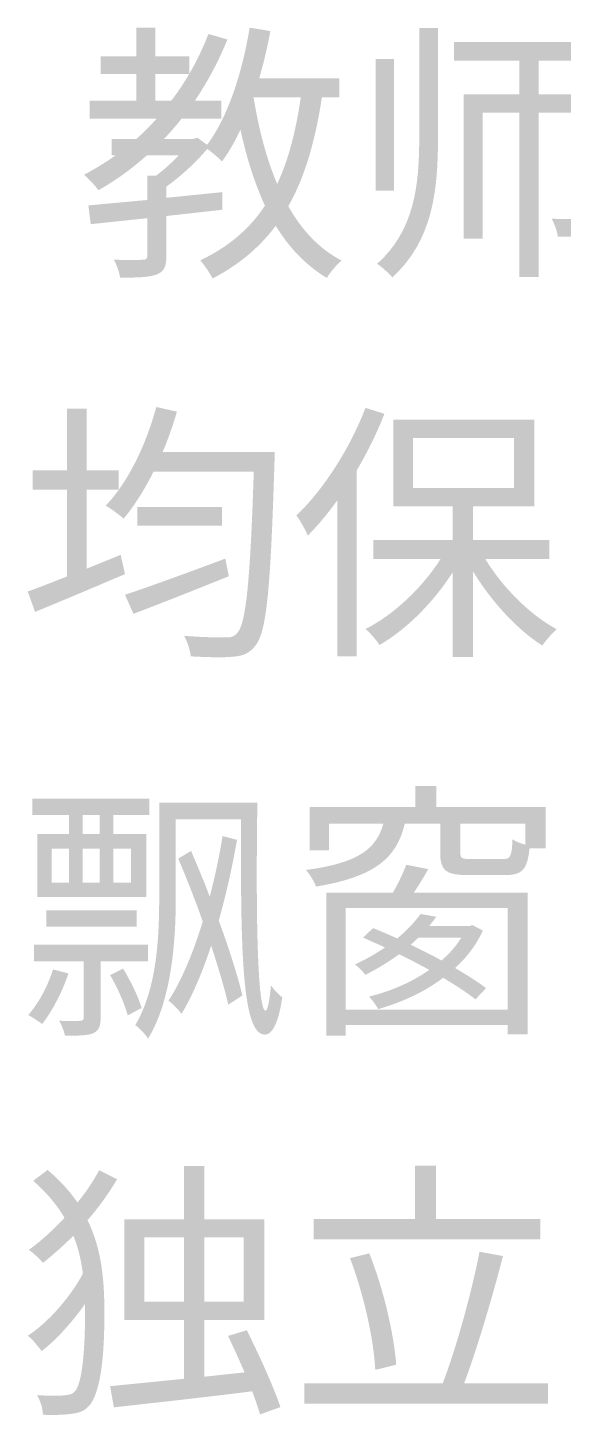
# Model space of a CAD drawing. Header units: millimetres. Extents: x -4600 to 229000, y -4300 to 19460.
# Drawn here: x 60884 to 61449, y 12172 to 13636 of the extents above; entities that cross this region are included whole.
import ezdxf

# ---------------------------------------------------------------- set-up
doc = ezdxf.new("R2010")
doc.units = ezdxf.units.MM
doc.header["$LTSCALE"] = 100
doc.layers.add('A-NOTE', color=7, linetype='Continuous', lineweight=18)

# ---------------------------------------------------------------- blocks, each defined once
blk = doc.blocks.new('A02_SHEET')
at = {"layer": 'A-NOTE'}
h = blk.add_hatch(color=256, dxfattribs=at)
edge = h.paths.add_edge_path()
edge.add_spline(control_points=[(21117.9, 13635.7), (21109.9, 13588.1), (21095.3, 13542), (21073, 13512.2)], knot_values=[0, 0, 0, 0, 1, 1, 1, 1], degree=3, periodic=0)
edge.add_line((21073, 13512.2), (21062.9, 13519.6))
edge.add_line((21062.9, 13519.6), (21058.6, 13518.5))
edge.add_line((21058.6, 13518.5), (21027.7, 13518.5))
edge.add_spline(control_points=[(21027.7, 13518.5), (21034, 13525.4), (21040.3, 13532.2), (21046, 13539.7)], knot_values=[0, 0, 0, 0, 1, 1, 1, 1], degree=3, periodic=0)
edge.add_line((21046, 13539.7), (21088.1, 13539.7))
edge.add_line((21088.1, 13539.7), (21088.1, 13558.6))
edge.add_line((21088.1, 13558.6), (21060.1, 13558.6))
edge.add_spline(control_points=[(21060.1, 13558.6), (21073.2, 13578.4), (21085, 13599.8), (21094.4, 13623.3)], knot_values=[0, 0, 0, 0, 1, 1, 1, 1], degree=3, periodic=0)
edge.add_line((21094.4, 13623.3), (21074.4, 13629.1))
edge.add_spline(control_points=[(21074.4, 13629.1), (21068.7, 13614.5), (21062.1, 13600.4), (21054.3, 13587.2)], knot_values=[0, 0, 0, 0, 1, 1, 1, 1], degree=3, periodic=0)
edge.add_line((21054.3, 13587.2), (21054.3, 13605.6))
edge.add_line((21054.3, 13605.6), (21018.5, 13605.6))
edge.add_line((21018.5, 13605.6), (21018.5, 13635.7))
edge.add_line((21018.5, 13635.7), (20998.5, 13635.7))
edge.add_line((20998.5, 13635.7), (20998.5, 13605.6))
edge.add_line((20998.5, 13605.6), (20960.7, 13605.6))
edge.add_line((20960.7, 13605.6), (20960.7, 13587))
edge.add_line((20960.7, 13587), (20998.5, 13587))
edge.add_line((20998.5, 13587), (20998.5, 13558.6))
edge.add_line((20998.5, 13558.6), (20949.2, 13558.6))
edge.add_line((20949.2, 13558.6), (20949.2, 13539.7))
edge.add_line((20949.2, 13539.7), (21019.7, 13539.7))
edge.add_spline(control_points=[(21019.7, 13539.7), (21013.1, 13532.2), (21005.9, 13525.1), (20998.5, 13518.5)], knot_values=[0, 0, 0, 0, 1, 1, 1, 1], degree=3, periodic=0)
edge.add_line((20998.5, 13518.5), (20972.4, 13518.5))
edge.add_line((20972.4, 13518.5), (20972.4, 13501))
edge.add_line((20972.4, 13501), (20976.4, 13501))
edge.add_spline(control_points=[(20976.4, 13501), (20965.8, 13493.6), (20954.9, 13486.7), (20943.2, 13480.7)], knot_values=[0, 0, 0, 0, 1, 1, 1, 1], degree=3, periodic=0)
edge.add_spline(control_points=[(20943.2, 13480.7), (20947.8, 13476.7), (20955.5, 13468.6), (20958.4, 13464.3)], knot_values=[0, 0, 0, 0, 1, 1, 1, 1], degree=3, periodic=0)
edge.add_spline(control_points=[(20958.4, 13464.3), (20976.7, 13474.6), (20993.6, 13487), (21009.4, 13501)], knot_values=[0, 0, 0, 0, 1, 1, 1, 1], degree=3, periodic=0)
edge.add_line((21009.4, 13501), (21042.9, 13501))
edge.add_spline(control_points=[(21042.9, 13501), (21036, 13493.6), (21027.4, 13485.8), (21019.4, 13479.8)], knot_values=[0, 0, 0, 0, 1, 1, 1, 1], degree=3, periodic=0)
edge.add_line((21019.4, 13479.8), (21009.9, 13479.8))
edge.add_line((21009.9, 13479.8), (21009.9, 13454))
edge.add_line((21009.9, 13454), (20947.8, 13448.3))
edge.add_line((20947.8, 13448.3), (20950.3, 13428.5))
edge.add_line((20950.3, 13428.5), (21009.9, 13434.8))
edge.add_line((21009.9, 13434.8), (21009.9, 13395.3))
edge.add_spline(control_points=[(21009.9, 13395.3), (21009.9, 13392.1), (21008.8, 13391), (21005.1, 13391)], knot_values=[0, 0, 0, 0, 1, 1, 1, 1], degree=3, periodic=0)
edge.add_spline(control_points=[(21005.1, 13391), (21001.1, 13390.7), (20989, 13390.7), (20974.7, 13391)], knot_values=[0, 0, 0, 0, 1, 1, 1, 1], degree=3, periodic=0)
edge.add_spline(control_points=[(20974.7, 13391), (20977.6, 13385.5), (20980.4, 13377.8), (20981.3, 13372.1)], knot_values=[0, 0, 0, 0, 1, 1, 1, 1], degree=3, periodic=0)
edge.add_spline(control_points=[(20981.3, 13372.1), (20999.6, 13372.1), (21011.9, 13372.4), (21020, 13375.5), (21028, 13378.7), (21030, 13384.1), (21030, 13395)], knot_values=[0, 0, 0, 0, 1, 1, 1, 2, 2, 2, 2], degree=3, periodic=0)
edge.add_line((21030, 13395), (21030, 13437.1))
edge.add_line((21030, 13437.1), (21089, 13443.7))
edge.add_line((21089, 13443.7), (21089, 13462.3))
edge.add_line((21089, 13462.3), (21030, 13456.3))
edge.add_line((21030, 13456.3), (21030, 13468.1))
edge.add_spline(control_points=[(21030, 13468.1), (21044.9, 13478.7), (21060.9, 13493.3), (21073.2, 13507.9)], knot_values=[0, 0, 0, 0, 1, 1, 1, 1], degree=3, periodic=0)
edge.add_spline(control_points=[(21073.2, 13507.9), (21078.1, 13504.4), (21085.6, 13497.9), (21088.7, 13494.7)], knot_values=[0, 0, 0, 0, 1, 1, 1, 1], degree=3, periodic=0)
edge.add_spline(control_points=[(21088.7, 13494.7), (21095.9, 13504.4), (21102.5, 13515.9), (21108.2, 13528.2)], knot_values=[0, 0, 0, 0, 1, 1, 1, 1], degree=3, periodic=0)
edge.add_spline(control_points=[(21108.2, 13528.2), (21114.5, 13498.7), (21123.1, 13471.8), (21134, 13448)], knot_values=[0, 0, 0, 0, 1, 1, 1, 1], degree=3, periodic=0)
edge.add_spline(control_points=[(21134, 13448), (21117.9, 13423.6), (21095.6, 13404.5), (21065.8, 13390.4)], knot_values=[0, 0, 0, 0, 1, 1, 1, 1], degree=3, periodic=0)
edge.add_spline(control_points=[(21065.8, 13390.4), (21069.8, 13385.8), (21076.4, 13376.4), (21078.7, 13371.2)], knot_values=[0, 0, 0, 0, 1, 1, 1, 1], degree=3, periodic=0)
edge.add_spline(control_points=[(21078.7, 13371.2), (21106.8, 13385.8), (21128.5, 13404.2), (21145.4, 13426.8)], knot_values=[0, 0, 0, 0, 1, 1, 1, 1], degree=3, periodic=0)
edge.add_spline(control_points=[(21145.4, 13426.8), (21159.5, 13403.6), (21177.2, 13385), (21199.3, 13371.8)], knot_values=[0, 0, 0, 0, 1, 1, 1, 1], degree=3, periodic=0)
edge.add_spline(control_points=[(21199.3, 13371.8), (21202.7, 13377.8), (21209.6, 13385.8), (21214.8, 13390.1)], knot_values=[0, 0, 0, 0, 1, 1, 1, 1], degree=3, periodic=0)
edge.add_spline(control_points=[(21214.8, 13390.1), (21191.3, 13402.4), (21172.9, 13422.2), (21158.6, 13447.4)], knot_values=[0, 0, 0, 0, 1, 1, 1, 1], degree=3, periodic=0)
edge.add_spline(control_points=[(21158.6, 13447.4), (21176.1, 13478.1), (21187, 13516.2), (21194.1, 13562.3)], knot_values=[0, 0, 0, 0, 1, 1, 1, 1], degree=3, periodic=0)
edge.add_line((21194.1, 13562.3), (21212.5, 13562.3))
edge.add_line((21212.5, 13562.3), (21212.5, 13582.4))
edge.add_line((21212.5, 13582.4), (21128, 13582.4))
edge.add_spline(control_points=[(21128, 13582.4), (21132.6, 13598.4), (21136.6, 13615), (21139.7, 13632.2)], knot_values=[0, 0, 0, 0, 1, 1, 1, 1], degree=3, periodic=0)
edge.add_line((21139.7, 13632.2), (21117.9, 13635.7))
edge = h.paths.add_edge_path(flags=0)
edge.add_line((21122, 13562.3), (21171.8, 13562.3))
edge.add_spline(control_points=[(21171.8, 13562.3), (21166.6, 13526.8), (21158.9, 13496.4), (21146.9, 13470.9)], knot_values=[0, 0, 0, 0, 1, 1, 1, 1], degree=3, periodic=0)
edge.add_spline(control_points=[(21146.9, 13470.9), (21135.4, 13497.9), (21127.4, 13529.1), (21122, 13562.3)], knot_values=[0, 0, 0, 0, 1, 1, 1, 1], degree=3, periodic=0)
edge = h.paths.add_edge_path(flags=0)
edge.add_line((21018.5, 13587), (21054.1, 13587))
edge.add_spline(control_points=[(21054.1, 13587), (21048.3, 13576.9), (21042, 13567.5), (21035.1, 13558.6)], knot_values=[0, 0, 0, 0, 1, 1, 1, 1], degree=3, periodic=0)
edge.add_line((21035.1, 13558.6), (21018.5, 13558.6))
edge.add_line((21018.5, 13558.6), (21018.5, 13587))
h = blk.add_hatch(color=256, dxfattribs=at)
edge = h.paths.add_edge_path()
edge.add_line((21296.7, 13635.4), (21296.7, 13520.8))
edge.add_spline(control_points=[(21296.7, 13520.8), (21296.7, 13469.5), (21291.8, 13422.2), (21252.3, 13386.7)], knot_values=[0, 0, 0, 0, 1, 1, 1, 1], degree=3, periodic=0)
edge.add_spline(control_points=[(21252.3, 13386.7), (21257.2, 13383.5), (21264.6, 13376.7), (21268.3, 13372.4)], knot_values=[0, 0, 0, 0, 1, 1, 1, 1], degree=3, periodic=0)
edge.add_spline(control_points=[(21268.3, 13372.4), (21311, 13411.3), (21316.5, 13463.8), (21316.5, 13520.8)], knot_values=[0, 0, 0, 0, 1, 1, 1, 1], degree=3, periodic=0)
edge.add_line((21316.5, 13520.8), (21316.5, 13635.4))
edge.add_line((21316.5, 13635.4), (21296.7, 13635.4))
h.paths.add_polyline_path([(21250.9, 13602.7), (21250.9, 13463.8), (21270.1, 13463.8), (21270.1, 13602.7), (21250.9, 13602.7)], flags=0)
h = blk.add_hatch(color=256, dxfattribs=at)
edge = h.paths.add_edge_path()
edge.add_line((21343.7, 13565.5), (21343.7, 13413.3))
edge.add_line((21343.7, 13413.3), (21363.5, 13413.3))
edge.add_line((21363.5, 13413.3), (21363.5, 13546))
edge.add_line((21363.5, 13546), (21402.1, 13546))
edge.add_line((21402.1, 13546), (21402.1, 13372.7))
edge.add_line((21402.1, 13372.7), (21422.5, 13372.7))
edge.add_line((21422.5, 13372.7), (21422.5, 13546))
edge.add_line((21422.5, 13546), (21464.3, 13546))
edge.add_line((21464.3, 13546), (21464.3, 13438.3))
edge.add_spline(control_points=[(21464.3, 13438.3), (21464.3, 13435.1), (21463.2, 13434.2), (21460, 13434.2)], knot_values=[0, 0, 0, 0, 1, 1, 1, 1], degree=3, periodic=0)
edge.add_spline(control_points=[(21460, 13434.2), (21457.1, 13434), (21447.7, 13434), (21436.5, 13434.2)], knot_values=[0, 0, 0, 0, 1, 1, 1, 1], degree=3, periodic=0)
edge.add_spline(control_points=[(21436.5, 13434.2), (21439.1, 13429.1), (21442.3, 13420.8), (21442.8, 13415.3)], knot_values=[0, 0, 0, 0, 1, 1, 1, 1], degree=3, periodic=0)
edge.add_spline(control_points=[(21442.8, 13415.3), (21458.6, 13415.3), (21468.9, 13415.6), (21475.5, 13419.1)], knot_values=[0, 0, 0, 0, 1, 1, 1, 1], degree=3, periodic=0)
edge.add_spline(control_points=[(21475.5, 13419.1), (21482.4, 13422.2), (21484.1, 13427.9), (21484.1, 13438)], knot_values=[0, 0, 0, 0, 1, 1, 1, 1], degree=3, periodic=0)
edge.add_line((21484.1, 13438), (21484.1, 13565.5))
edge.add_line((21484.1, 13565.5), (21422.5, 13565.5))
edge.add_line((21422.5, 13565.5), (21422.5, 13601))
edge.add_line((21422.5, 13601), (21495.3, 13601))
edge.add_line((21495.3, 13601), (21495.3, 13620.8))
edge.add_line((21495.3, 13620.8), (21333.4, 13620.8))
edge.add_line((21333.4, 13620.8), (21333.4, 13601))
edge.add_line((21333.4, 13601), (21402.1, 13601))
edge.add_line((21402.1, 13601), (21402.1, 13565.5))
edge.add_line((21402.1, 13565.5), (21343.7, 13565.5))
h = blk.add_hatch(color=256, dxfattribs=at)
edge = h.paths.add_edge_path()
edge.add_line((20883.9, 13041.1), (20891.6, 13019.6))
edge.add_spline(control_points=[(20891.6, 13019.6), (20918.3, 13030.5), (20953.5, 13045.4), (20986.4, 13059.5)], knot_values=[0, 0, 0, 0, 1, 1, 1, 1], degree=3, periodic=0)
edge.add_line((20986.4, 13059.5), (20981.9, 13079.8))
edge.add_line((20981.9, 13079.8), (20946, 13065.2))
edge.add_line((20946, 13065.2), (20946, 13148.6))
edge.add_line((20946, 13148.6), (20979.8, 13148.6))
edge.add_line((20979.8, 13148.6), (20979.8, 13168.9))
edge.add_line((20979.8, 13168.9), (20946, 13168.9))
edge.add_line((20946, 13168.9), (20946, 13233.9))
edge.add_line((20946, 13233.9), (20925.1, 13233.9))
edge.add_line((20925.1, 13233.9), (20925.1, 13168.9))
edge.add_line((20925.1, 13168.9), (20889, 13168.9))
edge.add_line((20889, 13168.9), (20889, 13148.6))
edge.add_line((20889, 13148.6), (20925.1, 13148.6))
edge.add_line((20925.1, 13148.6), (20925.1, 13056.9))
edge.add_spline(control_points=[(20925.1, 13056.9), (20909.7, 13050.9), (20895.3, 13045.1), (20883.9, 13041.1)], knot_values=[0, 0, 0, 0, 1, 1, 1, 1], degree=3, periodic=0)
h = blk.add_hatch(color=256, dxfattribs=at)
edge = h.paths.add_edge_path()
edge.add_spline(control_points=[(21019.4, 13235.7), (21008.5, 13195.5), (20989.9, 13156.6), (20966.1, 13131.7)], knot_values=[0, 0, 0, 0, 1, 1, 1, 1], degree=3, periodic=0)
edge.add_spline(control_points=[(20966.1, 13131.7), (20971.5, 13128.5), (20980.7, 13121.9), (20985, 13117.9)], knot_values=[0, 0, 0, 0, 1, 1, 1, 1], degree=3, periodic=0)
edge.add_spline(control_points=[(20985, 13117.9), (20996.2, 13131.4), (21007.1, 13148.6), (21016.5, 13167.5)], knot_values=[0, 0, 0, 0, 1, 1, 1, 1], degree=3, periodic=0)
edge.add_line((21016.5, 13167.5), (21122.2, 13167.5))
edge.add_spline(control_points=[(21122.2, 13167.5), (21118.5, 13051.2), (21113.9, 13007), (21104.8, 12997.3), (21101.3, 12993.6), (21098.2, 12992.4), (21092.4, 12992.7)], knot_values=[0, 0, 0, 0, 1, 1, 1, 2, 2, 2, 2], degree=3, periodic=0)
edge.add_spline(control_points=[(21092.4, 12992.7), (21085.6, 12992.7), (21067.8, 12992.7), (21048.6, 12994.4)], knot_values=[0, 0, 0, 0, 1, 1, 1, 1], degree=3, periodic=0)
edge.add_spline(control_points=[(21048.6, 12994.4), (21052.3, 12988.1), (21055.2, 12979), (21055.8, 12972.7)], knot_values=[0, 0, 0, 0, 1, 1, 1, 1], degree=3, periodic=0)
edge.add_spline(control_points=[(21055.8, 12972.7), (21073, 12971.8), (21090.7, 12971.2), (21100.8, 12972.4)], knot_values=[0, 0, 0, 0, 1, 1, 1, 1], degree=3, periodic=0)
edge.add_spline(control_points=[(21100.8, 12972.4), (21111.1, 12973.2), (21117.7, 12975.8), (21124.2, 12984.4)], knot_values=[0, 0, 0, 0, 1, 1, 1, 1], degree=3, periodic=0)
edge.add_spline(control_points=[(21124.2, 12984.4), (21135.7, 12998.4), (21140, 13044.3), (21144, 13176.6)], knot_values=[0, 0, 0, 0, 1, 1, 1, 1], degree=3, periodic=0)
edge.add_spline(control_points=[(21144, 13176.6), (21144.3, 13179.8), (21144.3, 13188.1), (21144.3, 13188.1)], knot_values=[0, 0, 0, 0, 1, 1, 1, 1], degree=3, periodic=0)
edge.add_line((21144.3, 13188.1), (21026, 13188.1))
edge.add_spline(control_points=[(21026, 13188.1), (21032, 13201.8), (21036.9, 13216.2), (21041.2, 13230.8)], knot_values=[0, 0, 0, 0, 1, 1, 1, 1], degree=3, periodic=0)
edge.add_line((21041.2, 13230.8), (21019.4, 13235.7))
edge = h.paths.add_edge_path(flags=0)
edge.add_line((20986.4, 13037.7), (20995.3, 13017.6))
edge.add_spline(control_points=[(20995.3, 13017.6), (21023.4, 13028.2), (21060.9, 13043.1), (21095.9, 13057.2)], knot_values=[0, 0, 0, 0, 1, 1, 1, 1], degree=3, periodic=0)
edge.add_line((21095.9, 13057.2), (21092.2, 13075.8))
edge.add_spline(control_points=[(21092.2, 13075.8), (21053.2, 13061.2), (21012.5, 13046.3), (20986.4, 13037.7)], knot_values=[0, 0, 0, 0, 1, 1, 1, 1], degree=3, periodic=0)
h.paths.add_polyline_path([(20999.6, 13130.2), (20999.6, 13110.5), (21088.7, 13110.5), (21088.7, 13130.2), (20999.6, 13130.2)], flags=0)
h = blk.add_hatch(color=256, dxfattribs=at)
edge = h.paths.add_edge_path()
edge.add_spline(control_points=[(21240, 13234.8), (21223.4, 13191.5), (21195.9, 13148.8), (21167.2, 13121.3)], knot_values=[0, 0, 0, 0, 1, 1, 1, 1], degree=3, periodic=0)
edge.add_spline(control_points=[(21167.2, 13121.3), (21170.9, 13116.5), (21177.2, 13105), (21179.2, 13100.1)], knot_values=[0, 0, 0, 0, 1, 1, 1, 1], degree=3, periodic=0)
edge.add_spline(control_points=[(21179.2, 13100.1), (21189.8, 13110.7), (21200.2, 13123.3), (21210.2, 13137.1)], knot_values=[0, 0, 0, 0, 1, 1, 1, 1], degree=3, periodic=0)
edge.add_line((21210.2, 13137.1), (21210.2, 12972.9))
edge.add_line((21210.2, 12972.9), (21230.8, 12972.9))
edge.add_line((21230.8, 12972.9), (21230.8, 13168.9))
edge.add_spline(control_points=[(21230.8, 13168.9), (21242, 13187.8), (21252, 13208.2), (21260, 13228.5)], knot_values=[0, 0, 0, 0, 1, 1, 1, 1], degree=3, periodic=0)
edge.add_line((21260, 13228.5), (21240, 13234.8))
h = blk.add_hatch(color=256, dxfattribs=at)
edge = h.paths.add_edge_path()
edge.add_line((21269.5, 13222.2), (21269.5, 13130.8))
edge.add_line((21269.5, 13130.8), (21332, 13130.8))
edge.add_line((21332, 13130.8), (21332, 13095.3))
edge.add_line((21332, 13095.3), (21248.3, 13095.3))
edge.add_line((21248.3, 13095.3), (21248.3, 13075.5))
edge.add_line((21248.3, 13075.5), (21319.3, 13075.5))
edge.add_spline(control_points=[(21319.3, 13075.5), (21299.9, 13045.1), (21269.5, 13016.2), (21240, 13001.6)], knot_values=[0, 0, 0, 0, 1, 1, 1, 1], degree=3, periodic=0)
edge.add_spline(control_points=[(21240, 13001.6), (21244.9, 12997.6), (21251.4, 12989.8), (21254.9, 12984.7)], knot_values=[0, 0, 0, 0, 1, 1, 1, 1], degree=3, periodic=0)
edge.add_spline(control_points=[(21254.9, 12984.7), (21283, 13001), (21311.9, 13029.7), (21332, 13061.5)], knot_values=[0, 0, 0, 0, 1, 1, 1, 1], degree=3, periodic=0)
edge.add_line((21332, 13061.5), (21332, 12972.1))
edge.add_line((21332, 12972.1), (21353.4, 12972.1))
edge.add_line((21353.4, 12972.1), (21353.4, 13062.3))
edge.add_spline(control_points=[(21353.4, 13062.3), (21372.6, 13030.8), (21400.1, 13000.7), (21426.5, 12984.1)], knot_values=[0, 0, 0, 0, 1, 1, 1, 1], degree=3, periodic=0)
edge.add_spline(control_points=[(21426.5, 12984.1), (21430.2, 12989.6), (21436.8, 12997), (21441.7, 13001.3)], knot_values=[0, 0, 0, 0, 1, 1, 1, 1], degree=3, periodic=0)
edge.add_spline(control_points=[(21441.7, 13001.3), (21413.9, 13016.2), (21384.7, 13045.1), (21366.3, 13075.5)], knot_values=[0, 0, 0, 0, 1, 1, 1, 1], degree=3, periodic=0)
edge.add_line((21366.3, 13075.5), (21433.9, 13075.5))
edge.add_line((21433.9, 13075.5), (21433.9, 13095.3))
edge.add_line((21433.9, 13095.3), (21353.4, 13095.3))
edge.add_line((21353.4, 13095.3), (21353.4, 13130.8))
edge.add_line((21353.4, 13130.8), (21418.2, 13130.8))
edge.add_line((21418.2, 13130.8), (21418.2, 13222.2))
edge.add_line((21418.2, 13222.2), (21269.5, 13222.2))
h.paths.add_polyline_path([(21290.1, 13203), (21396.7, 13203), (21396.7, 13150.3), (21290.1, 13150.3), (21290.1, 13203)], flags=0)
h = blk.add_hatch(color=256, dxfattribs=at)
edge = h.paths.add_edge_path()
edge.add_line((21181, 12813.9), (21181, 12768))
edge.add_line((21181, 12768), (21201.6, 12768))
edge.add_line((21201.6, 12768), (21201.6, 12796.4))
edge.add_line((21201.6, 12796.4), (21258.9, 12796.4))
edge.add_spline(control_points=[(21258.9, 12796.4), (21251.4, 12769.8), (21233.1, 12754.9), (21177.2, 12747.4)], knot_values=[0, 0, 0, 0, 1, 1, 1, 1], degree=3, periodic=0)
edge.add_spline(control_points=[(21177.2, 12747.4), (21181, 12743.4), (21186.1, 12735.1), (21187.8, 12729.9)], knot_values=[0, 0, 0, 0, 1, 1, 1, 1], degree=3, periodic=0)
edge.add_spline(control_points=[(21187.8, 12729.9), (21250.6, 12740.3), (21272.9, 12760.3), (21281.5, 12796.4)], knot_values=[0, 0, 0, 0, 1, 1, 1, 1], degree=3, periodic=0)
edge.add_line((21281.5, 12796.4), (21318.8, 12796.4))
edge.add_line((21318.8, 12796.4), (21318.8, 12765.8))
edge.add_spline(control_points=[(21318.8, 12765.8), (21318.8, 12746.6), (21324.5, 12742), (21348.9, 12742), (21353.7, 12742), (21382.4, 12742), (21387.5, 12742), (21405, 12742), (21411, 12747.7), (21413, 12770.3)], knot_values=[0, 0, 0, 0, 1, 1, 1, 2, 2, 2, 3, 3, 3, 3], degree=3, periodic=0)
edge.add_line((21413, 12770.3), (21429.9, 12770.3))
edge.add_line((21429.9, 12770.3), (21429.9, 12813.9))
edge.add_line((21429.9, 12813.9), (21314.8, 12813.9))
edge.add_line((21314.8, 12813.9), (21314.8, 12835.9))
edge.add_line((21314.8, 12835.9), (21292.7, 12835.9))
edge.add_line((21292.7, 12835.9), (21292.7, 12813.9))
edge.add_line((21292.7, 12813.9), (21181, 12813.9))
edge = h.paths.add_edge_path(flags=0)
edge.add_spline(control_points=[(21408.4, 12774.1), (21403.6, 12775.5), (21398.4, 12777.5), (21395, 12779.8)], knot_values=[0, 0, 0, 0, 1, 1, 1, 1], degree=3, periodic=0)
edge.add_spline(control_points=[(21395, 12779.8), (21394.4, 12761.5), (21392.7, 12758.9), (21385, 12758.9), (21378.9, 12758.9), (21356, 12758.9), (21351.4, 12758.9), (21341.7, 12758.9), (21340, 12759.7), (21340, 12765.8)], knot_values=[0, 0, 0, 0, 1, 1, 1, 2, 2, 2, 3, 3, 3, 3], degree=3, periodic=0)
edge.add_line((21340, 12765.8), (21340, 12796.4))
edge.add_line((21340, 12796.4), (21408.4, 12796.4))
edge.add_line((21408.4, 12796.4), (21408.4, 12774.1))
h = blk.add_hatch(color=256, dxfattribs=at)
h.paths.add_polyline_path([(20888.7, 12822.5), (20888.7, 12805.3), (20927.4, 12805.3), (20927.4, 12785.5), (20893.9, 12785.5), (20893.9, 12718.8), (21008.8, 12718.8), (21008.8, 12785.5), (20974.1, 12785.5), (20974.1, 12805.3), (21012.2, 12805.3), (21012.2, 12822.5), (20888.7, 12822.5)])
h.paths.add_polyline_path([(20974.1, 12770), (20992.7, 12770), (20992.7, 12734.2), (20974.1, 12734.2), (20974.1, 12770)], flags=0)
h.paths.add_polyline_path([(20909.1, 12770), (20927.4, 12770), (20927.4, 12734.2), (20909.1, 12734.2), (20909.1, 12770)], flags=0)
h.paths.add_polyline_path([(20941.7, 12770), (20959.8, 12770), (20959.8, 12734.2), (20941.7, 12734.2), (20941.7, 12770)], flags=0)
h.paths.add_polyline_path([(20941.7, 12785.5), (20941.7, 12805.3), (20959.8, 12805.3), (20959.8, 12785.5), (20941.7, 12785.5)], flags=0)
h = blk.add_hatch(color=256, dxfattribs=at)
edge = h.paths.add_edge_path()
edge.add_line((21022.5, 12818.5), (21022.5, 12719.6))
edge.add_spline(control_points=[(21022.5, 12719.6), (21022.5, 12678.1), (21020.5, 12622.8), (20997.3, 12583.8)], knot_values=[0, 0, 0, 0, 1, 1, 1, 1], degree=3, periodic=0)
edge.add_spline(control_points=[(20997.3, 12583.8), (21001.3, 12581.2), (21008.2, 12573.8), (21010.8, 12569.5)], knot_values=[0, 0, 0, 0, 1, 1, 1, 1], degree=3, periodic=0)
edge.add_spline(control_points=[(21010.8, 12569.5), (21036.3, 12611.6), (21040, 12675.2), (21040, 12719.6)], knot_values=[0, 0, 0, 0, 1, 1, 1, 1], degree=3, periodic=0)
edge.add_line((21040, 12719.6), (21040, 12801))
edge.add_line((21040, 12801), (21108.8, 12801))
edge.add_spline(control_points=[(21108.8, 12801), (21108.2, 12661.2), (21109.9, 12573.5), (21134, 12573.8)], knot_values=[0, 0, 0, 0, 1, 1, 1, 1], degree=3, periodic=0)
edge.add_spline(control_points=[(21134, 12573.8), (21140, 12573.5), (21147.7, 12581.8), (21152.3, 12613)], knot_values=[0, 0, 0, 0, 1, 1, 1, 1], degree=3, periodic=0)
edge.add_spline(control_points=[(21152.3, 12613), (21149.5, 12615.3), (21143.2, 12621.1), (21140.3, 12625.9)], knot_values=[0, 0, 0, 0, 1, 1, 1, 1], degree=3, periodic=0)
edge.add_spline(control_points=[(21140.3, 12625.9), (21139.1, 12610.2), (21136.8, 12599), (21134.6, 12599), (21126.8, 12599), (21124, 12685.5), (21126, 12818.5)], knot_values=[0, 0, 0, 0, 1, 1, 1, 2, 2, 2, 2], degree=3, periodic=0)
edge.add_line((21126, 12818.5), (21022.5, 12818.5))
edge = h.paths.add_edge_path(flags=0)
edge.add_spline(control_points=[(21089.3, 12783.2), (21085.9, 12762), (21081.3, 12740.3), (21075.8, 12719.3)], knot_values=[0, 0, 0, 0, 1, 1, 1, 1], degree=3, periodic=0)
edge.add_spline(control_points=[(21075.8, 12719.3), (21069.5, 12736), (21062.6, 12752.3), (21056.1, 12767.5)], knot_values=[0, 0, 0, 0, 1, 1, 1, 1], degree=3, periodic=0)
edge.add_line((21056.1, 12767.5), (21042.6, 12759.4))
edge.add_spline(control_points=[(21042.6, 12759.4), (21051.2, 12739.1), (21060.4, 12715.9), (21068.4, 12693)], knot_values=[0, 0, 0, 0, 1, 1, 1, 1], degree=3, periodic=0)
edge.add_spline(control_points=[(21068.4, 12693), (21058.3, 12660), (21046, 12630.5), (21032.3, 12609.6)], knot_values=[0, 0, 0, 0, 1, 1, 1, 1], degree=3, periodic=0)
edge.add_spline(control_points=[(21032.3, 12609.6), (21037.1, 12605.9), (21042.6, 12600.4), (21046, 12595.6)], knot_values=[0, 0, 0, 0, 1, 1, 1, 1], degree=3, periodic=0)
edge.add_spline(control_points=[(21046, 12595.6), (21057.8, 12615.1), (21068.1, 12640), (21077.3, 12667.5)], knot_values=[0, 0, 0, 0, 1, 1, 1, 1], degree=3, periodic=0)
edge.add_spline(control_points=[(21077.3, 12667.5), (21085, 12644), (21091.6, 12621.9), (21095.3, 12605.3)], knot_values=[0, 0, 0, 0, 1, 1, 1, 1], degree=3, periodic=0)
edge.add_line((21095.3, 12605.3), (21110.2, 12615.1))
edge.add_spline(control_points=[(21110.2, 12615.1), (21105.3, 12635.7), (21096.2, 12664.3), (21085.3, 12694.1)], knot_values=[0, 0, 0, 0, 1, 1, 1, 1], degree=3, periodic=0)
edge.add_spline(control_points=[(21085.3, 12694.1), (21093, 12721.3), (21099.6, 12750.6), (21104.5, 12779.2)], knot_values=[0, 0, 0, 0, 1, 1, 1, 1], degree=3, periodic=0)
edge.add_line((21104.5, 12779.2), (21089.3, 12783.2))
h = blk.add_hatch(color=256, dxfattribs=at)
edge = h.paths.add_edge_path()
edge.add_spline(control_points=[(21283, 12752.9), (21279.8, 12744.5), (21274.4, 12732.8), (21268.9, 12723.6)], knot_values=[0, 0, 0, 0, 1, 1, 1, 1], degree=3, periodic=0)
edge.add_line((21268.9, 12723.6), (21198.7, 12723.6))
edge.add_line((21198.7, 12723.6), (21198.7, 12572.7))
edge.add_line((21198.7, 12572.7), (21219.1, 12572.7))
edge.add_line((21219.1, 12572.7), (21219.1, 12583.8))
edge.add_line((21219.1, 12583.8), (21389.8, 12583.8))
edge.add_line((21389.8, 12583.8), (21389.8, 12574.1))
edge.add_line((21389.8, 12574.1), (21411, 12574.1))
edge.add_line((21411, 12574.1), (21411, 12723.6))
edge.add_line((21411, 12723.6), (21291, 12723.6))
edge.add_spline(control_points=[(21291, 12723.6), (21296.1, 12731.1), (21301.3, 12739.7), (21306.2, 12748.3)], knot_values=[0, 0, 0, 0, 1, 1, 1, 1], degree=3, periodic=0)
edge.add_line((21306.2, 12748.3), (21283, 12752.9))
h.paths.add_polyline_path([(21219.1, 12600.2), (21219.1, 12707.3), (21389.8, 12707.3), (21389.8, 12600.2), (21219.1, 12600.2)], flags=0)
edge = h.paths.add_edge_path(flags=0)
edge.add_line((21237.4, 12676.1), (21260.6, 12665.8))
edge.add_spline(control_points=[(21260.6, 12665.8), (21251.2, 12659.2), (21240.6, 12653.2), (21228.8, 12647.7)], knot_values=[0, 0, 0, 0, 1, 1, 1, 1], degree=3, periodic=0)
edge.add_spline(control_points=[(21228.8, 12647.7), (21232.3, 12645.4), (21237.4, 12640.6), (21239.7, 12636.8)], knot_values=[0, 0, 0, 0, 1, 1, 1, 1], degree=3, periodic=0)
edge.add_spline(control_points=[(21239.7, 12636.8), (21253.2, 12643.4), (21264.9, 12650.9), (21275.5, 12658.6)], knot_values=[0, 0, 0, 0, 1, 1, 1, 1], degree=3, periodic=0)
edge.add_spline(control_points=[(21275.5, 12658.6), (21286.4, 12653.2), (21297, 12647.7), (21307.3, 12642)], knot_values=[0, 0, 0, 0, 1, 1, 1, 1], degree=3, periodic=0)
edge.add_spline(control_points=[(21307.3, 12642), (21288.4, 12628.8), (21265.5, 12619.1), (21243.7, 12613.9)], knot_values=[0, 0, 0, 0, 1, 1, 1, 1], degree=3, periodic=0)
edge.add_spline(control_points=[(21243.7, 12613.9), (21247.1, 12610.5), (21251.2, 12604.5), (21253.5, 12600.7)], knot_values=[0, 0, 0, 0, 1, 1, 1, 1], degree=3, periodic=0)
edge.add_spline(control_points=[(21253.5, 12600.7), (21277.2, 12607.6), (21301.6, 12618.2), (21321.9, 12633.7)], knot_values=[0, 0, 0, 0, 1, 1, 1, 1], degree=3, periodic=0)
edge.add_spline(control_points=[(21321.9, 12633.7), (21335.4, 12625.7), (21347.1, 12617.9), (21356, 12611)], knot_values=[0, 0, 0, 0, 1, 1, 1, 1], degree=3, periodic=0)
edge.add_line((21356, 12611), (21367.2, 12622.8))
edge.add_spline(control_points=[(21367.2, 12622.8), (21358.6, 12629.4), (21347.1, 12636.5), (21334.5, 12644)], knot_values=[0, 0, 0, 0, 1, 1, 1, 1], degree=3, periodic=0)
edge.add_spline(control_points=[(21334.5, 12644), (21346.8, 12655.2), (21356.9, 12668.3), (21363.8, 12683.5)], knot_values=[0, 0, 0, 0, 1, 1, 1, 1], degree=3, periodic=0)
edge.add_line((21363.8, 12683.5), (21352.9, 12689.3))
edge.add_line((21352.9, 12689.3), (21349.7, 12688.4))
edge.add_line((21349.7, 12688.4), (21307.3, 12688.4))
edge.add_line((21307.3, 12688.4), (21314.8, 12698.1))
edge.add_line((21314.8, 12698.1), (21298.1, 12701))
edge.add_spline(control_points=[(21298.1, 12701), (21292.1, 12692.7), (21283.8, 12683.8), (21273.5, 12675.2)], knot_values=[0, 0, 0, 0, 1, 1, 1, 1], degree=3, periodic=0)
edge.add_spline(control_points=[(21273.5, 12675.2), (21264.6, 12679.2), (21256, 12683), (21248, 12686.1)], knot_values=[0, 0, 0, 0, 1, 1, 1, 1], degree=3, periodic=0)
edge.add_line((21248, 12686.1), (21237.4, 12676.1))
edge = h.paths.add_edge_path(flags=0)
edge.add_spline(control_points=[(21341.1, 12676.1), (21335.7, 12667.2), (21328.5, 12659.2), (21320.2, 12652)], knot_values=[0, 0, 0, 0, 1, 1, 1, 1], degree=3, periodic=0)
edge.add_spline(control_points=[(21320.2, 12652), (21309.9, 12657.7), (21298.7, 12663.2), (21287.8, 12668.6)], knot_values=[0, 0, 0, 0, 1, 1, 1, 1], degree=3, periodic=0)
edge.add_line((21287.8, 12668.6), (21295.9, 12676.1))
edge.add_line((21295.9, 12676.1), (21341.1, 12676.1))
for points in [[(20903.4, 12704.7), (20903.4, 12687.5), (20998.8, 12687.5), (20998.8, 12704.7), (20903.4, 12704.7)], [(21292.1, 12435.7), (21292.1, 12379.2), (21185.3, 12379.2), (21185.3, 12358), (21424.5, 12358), (21424.5, 12379.2), (21314.5, 12379.2), (21314.5, 12435.7), (21292.1, 12435.7)]]:
    blk.add_hatch(color=256, dxfattribs=at).paths.add_polyline_path(points)
h = blk.add_hatch(color=256, dxfattribs=at)
edge = h.paths.add_edge_path()
edge.add_line((20890.5, 12668.6), (20890.5, 12651.2))
edge.add_line((20890.5, 12651.2), (20942.9, 12651.2))
edge.add_line((20942.9, 12651.2), (20942.9, 12592.1))
edge.add_spline(control_points=[(20942.9, 12592.1), (20942.9, 12589.3), (20942, 12588.4), (20939.2, 12588.4)], knot_values=[0, 0, 0, 0, 1, 1, 1, 1], degree=3, periodic=0)
edge.add_spline(control_points=[(20939.2, 12588.4), (20936.3, 12588.1), (20927.4, 12588.1), (20917.1, 12588.4)], knot_values=[0, 0, 0, 0, 1, 1, 1, 1], degree=3, periodic=0)
edge.add_spline(control_points=[(20917.1, 12588.4), (20919.4, 12584.1), (20922.3, 12577.2), (20923.1, 12572.7)], knot_values=[0, 0, 0, 0, 1, 1, 1, 1], degree=3, periodic=0)
edge.add_spline(control_points=[(20923.1, 12572.7), (20937.4, 12572.7), (20946.6, 12572.7), (20952.9, 12575.2)], knot_values=[0, 0, 0, 0, 1, 1, 1, 1], degree=3, periodic=0)
edge.add_spline(control_points=[(20952.9, 12575.2), (20958.9, 12578.1), (20960.7, 12582.7), (20960.7, 12591.6)], knot_values=[0, 0, 0, 0, 1, 1, 1, 1], degree=3, periodic=0)
edge.add_line((20960.7, 12591.6), (20960.7, 12651.2))
edge.add_line((20960.7, 12651.2), (21010.8, 12651.2))
edge.add_line((21010.8, 12651.2), (21010.8, 12668.6))
edge.add_line((21010.8, 12668.6), (20890.5, 12668.6))
edge = h.paths.add_edge_path(flags=0)
edge.add_spline(control_points=[(20910.5, 12642.6), (20905.1, 12624.8), (20895.3, 12607), (20884.4, 12594.4)], knot_values=[0, 0, 0, 0, 1, 1, 1, 1], degree=3, periodic=0)
edge.add_spline(control_points=[(20884.4, 12594.4), (20888.7, 12592.1), (20895.6, 12587.6), (20899.1, 12585)], knot_values=[0, 0, 0, 0, 1, 1, 1, 1], degree=3, periodic=0)
edge.add_spline(control_points=[(20899.1, 12585), (20909.4, 12598.2), (20920.3, 12618.8), (20926.8, 12638.3)], knot_values=[0, 0, 0, 0, 1, 1, 1, 1], degree=3, periodic=0)
edge.add_line((20926.8, 12638.3), (20910.5, 12642.6))
edge = h.paths.add_edge_path(flags=0)
edge.add_spline(control_points=[(20970.7, 12636.5), (20978.4, 12623.6), (20986.2, 12605.9), (20989.3, 12594.1)], knot_values=[0, 0, 0, 0, 1, 1, 1, 1], degree=3, periodic=0)
edge.add_line((20989.3, 12594.1), (21003.9, 12601.9))
edge.add_spline(control_points=[(21003.9, 12601.9), (21000.8, 12613), (20992.5, 12630.2), (20984.4, 12643.4)], knot_values=[0, 0, 0, 0, 1, 1, 1, 1], degree=3, periodic=0)
edge.add_line((20984.4, 12643.4), (20970.7, 12636.5))
h = blk.add_hatch(color=256, dxfattribs=at)
edge = h.paths.add_edge_path()
edge.add_spline(control_points=[(20959.2, 12430.8), (20953.2, 12419.6), (20945.5, 12407.9), (20936.3, 12396.7)], knot_values=[0, 0, 0, 0, 1, 1, 1, 1], degree=3, periodic=0)
edge.add_spline(control_points=[(20936.3, 12396.7), (20928.3, 12408.4), (20918, 12419.9), (20904.8, 12431.1)], knot_values=[0, 0, 0, 0, 1, 1, 1, 1], degree=3, periodic=0)
edge.add_line((20904.8, 12431.1), (20889.6, 12419.6))
edge.add_spline(control_points=[(20889.6, 12419.6), (20903.9, 12407), (20914.8, 12394.1), (20922.6, 12380.6)], knot_values=[0, 0, 0, 0, 1, 1, 1, 1], degree=3, periodic=0)
edge.add_spline(control_points=[(20922.6, 12380.6), (20910.8, 12368), (20898.2, 12356.3), (20885, 12346.8)], knot_values=[0, 0, 0, 0, 1, 1, 1, 1], degree=3, periodic=0)
edge.add_spline(control_points=[(20885, 12346.8), (20889.9, 12343.4), (20896.5, 12337.4), (20899.9, 12333.1)], knot_values=[0, 0, 0, 0, 1, 1, 1, 1], degree=3, periodic=0)
edge.add_spline(control_points=[(20899.9, 12333.1), (20910.8, 12341.7), (20921.7, 12351.4), (20932, 12361.7)], knot_values=[0, 0, 0, 0, 1, 1, 1, 1], degree=3, periodic=0)
edge.add_spline(control_points=[(20932, 12361.7), (20937.2, 12348.8), (20940.3, 12335.4), (20942, 12321.6)], knot_values=[0, 0, 0, 0, 1, 1, 1, 1], degree=3, periodic=0)
edge.add_spline(control_points=[(20942, 12321.6), (20928.6, 12296.7), (20905.1, 12269.8), (20883.9, 12256.3)], knot_values=[0, 0, 0, 0, 1, 1, 1, 1], degree=3, periodic=0)
edge.add_spline(control_points=[(20883.9, 12256.3), (20889, 12252.3), (20895, 12244.8), (20898.5, 12240)], knot_values=[0, 0, 0, 0, 1, 1, 1, 1], degree=3, periodic=0)
edge.add_spline(control_points=[(20898.5, 12240), (20914, 12252), (20930.6, 12270.3), (20944.3, 12289.8)], knot_values=[0, 0, 0, 0, 1, 1, 1, 1], degree=3, periodic=0)
edge.add_line((20944.3, 12289.8), (20944.3, 12280.7))
edge.add_spline(control_points=[(20944.3, 12280.7), (20944.3, 12242.8), (20941.5, 12208.2), (20934.3, 12198.4), (20932, 12195.3), (20929.1, 12194.1), (20924.8, 12193.6), (20918.5, 12192.7), (20907.4, 12192.7), (20893.6, 12193.6)], knot_values=[0, 0, 0, 0, 1, 1, 1, 2, 2, 2, 3, 3, 3, 3], degree=3, periodic=0)
edge.add_spline(control_points=[(20893.6, 12193.6), (20897.3, 12187.6), (20899.6, 12179.8), (20899.9, 12172.9)], knot_values=[0, 0, 0, 0, 1, 1, 1, 1], degree=3, periodic=0)
edge.add_spline(control_points=[(20899.9, 12172.9), (20912, 12172.4), (20923.7, 12172.7), (20933.4, 12174.4)], knot_values=[0, 0, 0, 0, 1, 1, 1, 1], degree=3, periodic=0)
edge.add_spline(control_points=[(20933.4, 12174.4), (20940.6, 12175.5), (20946, 12178.7), (20949.8, 12183.8)], knot_values=[0, 0, 0, 0, 1, 1, 1, 1], degree=3, periodic=0)
edge.add_spline(control_points=[(20949.8, 12183.8), (20961.5, 12199.6), (20964.7, 12238.3), (20964.7, 12280.1), (20964.7, 12314.2), (20962.1, 12347.1), (20946.9, 12378.1)], knot_values=[0, 0, 0, 0, 1, 1, 1, 2, 2, 2, 2], degree=3, periodic=0)
edge.add_spline(control_points=[(20946.9, 12378.1), (20958.9, 12391.8), (20969.5, 12406.7), (20978.1, 12421.3)], knot_values=[0, 0, 0, 0, 1, 1, 1, 1], degree=3, periodic=0)
edge.add_line((20978.1, 12421.3), (20959.2, 12430.8))
h = blk.add_hatch(color=256, dxfattribs=at)
edge = h.paths.add_edge_path()
edge.add_line((20985.6, 12378.9), (20985.6, 12272.9))
edge.add_line((20985.6, 12272.9), (21048.6, 12272.9))
edge.add_line((21048.6, 12272.9), (21048.6, 12210.8))
edge.add_line((21048.6, 12210.8), (20970.7, 12203))
edge.add_line((20970.7, 12203), (20974.7, 12180.7))
edge.add_spline(control_points=[(20974.7, 12180.7), (21013.1, 12185), (21068.1, 12191), (21120.5, 12197.6)], knot_values=[0, 0, 0, 0, 1, 1, 1, 1], degree=3, periodic=0)
edge.add_spline(control_points=[(21120.5, 12197.6), (21124, 12188.4), (21126.8, 12180.1), (21128.8, 12173.2)], knot_values=[0, 0, 0, 0, 1, 1, 1, 1], degree=3, periodic=0)
edge.add_line((21128.8, 12173.2), (21150.3, 12181))
edge.add_spline(control_points=[(21150.3, 12181), (21143.4, 12201.6), (21128, 12236), (21114.8, 12262)], knot_values=[0, 0, 0, 0, 1, 1, 1, 1], degree=3, periodic=0)
edge.add_line((21114.8, 12262), (21095, 12256))
edge.add_spline(control_points=[(21095, 12256), (21100.8, 12244.3), (21106.8, 12230.8), (21112.5, 12217.6)], knot_values=[0, 0, 0, 0, 1, 1, 1, 1], degree=3, periodic=0)
edge.add_line((21112.5, 12217.6), (21070.1, 12213))
edge.add_line((21070.1, 12213), (21070.1, 12272.9))
edge.add_line((21070.1, 12272.9), (21133.4, 12272.9))
edge.add_line((21133.4, 12272.9), (21133.4, 12378.9))
edge.add_line((21133.4, 12378.9), (21070.1, 12378.9))
edge.add_line((21070.1, 12378.9), (21070.1, 12435.1))
edge.add_line((21070.1, 12435.1), (21048.6, 12435.1))
edge.add_line((21048.6, 12435.1), (21048.6, 12378.9))
edge.add_line((21048.6, 12378.9), (20985.6, 12378.9))
h.paths.add_polyline_path([(21006.8, 12360), (21048.6, 12360), (21048.6, 12292.1), (21006.8, 12292.1), (21006.8, 12360)], flags=0)
h.paths.add_polyline_path([(21070.1, 12360), (21111.4, 12360), (21111.4, 12292.1), (21070.1, 12292.1), (21070.1, 12360)], flags=0)
h = blk.add_hatch(color=256, dxfattribs=at)
edge = h.paths.add_edge_path()
edge.add_spline(control_points=[(21360.3, 12344.8), (21352, 12302.4), (21335.7, 12242.8), (21321.4, 12205.9)], knot_values=[0, 0, 0, 0, 1, 1, 1, 1], degree=3, periodic=0)
edge.add_line((21321.4, 12205.9), (21175.5, 12205.9))
edge.add_line((21175.5, 12205.9), (21175.5, 12184.7))
edge.add_line((21175.5, 12184.7), (21432.5, 12184.7))
edge.add_line((21432.5, 12184.7), (21432.5, 12205.9))
edge.add_line((21432.5, 12205.9), (21344, 12205.9))
edge.add_spline(control_points=[(21344, 12205.9), (21357.7, 12242.6), (21373.8, 12296.7), (21385, 12340.3)], knot_values=[0, 0, 0, 0, 1, 1, 1, 1], degree=3, periodic=0)
edge.add_line((21385, 12340.3), (21360.3, 12344.8))
edge = h.paths.add_edge_path(flags=0)
edge.add_spline(control_points=[(21223.7, 12338), (21238, 12300.7), (21248.9, 12251.7), (21250.3, 12220.2)], knot_values=[0, 0, 0, 0, 1, 1, 1, 1], degree=3, periodic=0)
edge.add_line((21250.3, 12220.2), (21272.4, 12225.7))
edge.add_spline(control_points=[(21272.4, 12225.7), (21270.1, 12257.5), (21259.2, 12305.3), (21244, 12343.1)], knot_values=[0, 0, 0, 0, 1, 1, 1, 1], degree=3, periodic=0)
edge.add_line((21244, 12343.1), (21223.7, 12338))

msp = doc.modelspace()

# ---------------------------------------------------------------- block references
msp.add_blockref('A02_SHEET', (40000, 0))

doc.saveas('drawing.dxf')
